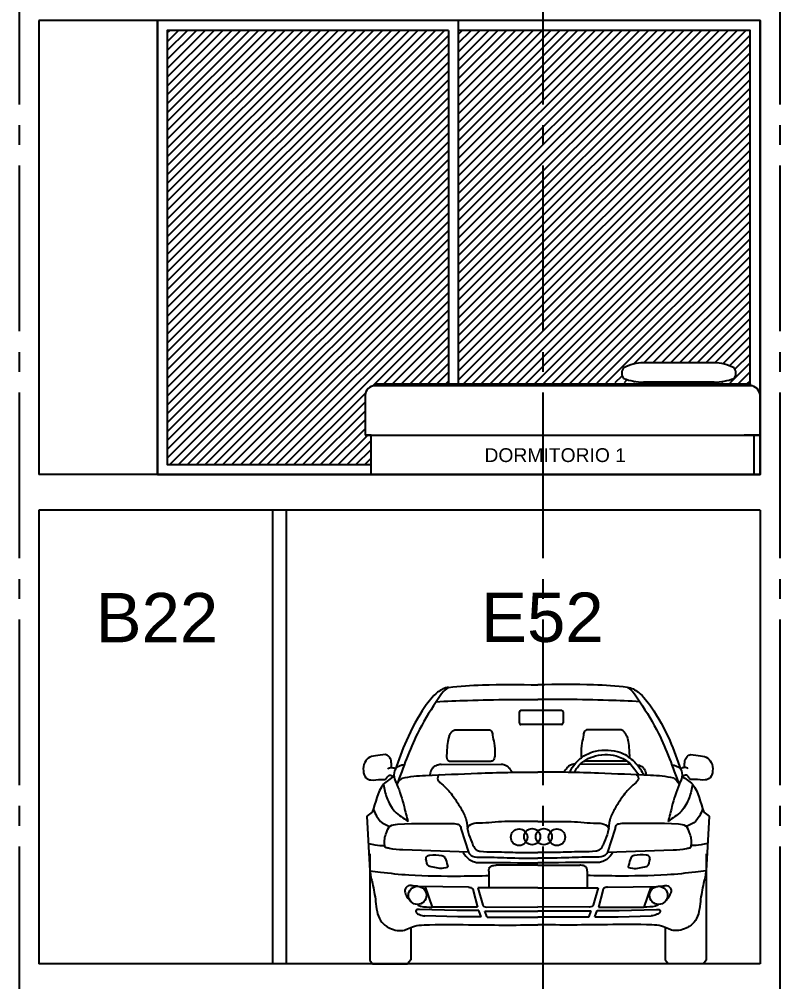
# Model space of a CAD drawing. Header units: millimetres. Extents: x 1217 to 2428, y 234 to 779.
# Drawn here: x 2234.819 to 2238.671, y 377.281 to 382.158 of the extents above; entities that cross this region are included whole.
import ezdxf

# ---------------------------------------------------------------- set-up
doc = ezdxf.new("R2010")
doc.units = ezdxf.units.MM
doc.linetypes.add('ACAD_ISO04W100', pattern=[30, 24, -3, 0, -3])
doc.layers.get('0').update_dxf_attribs({"lineweight": 5})
for name, color, linetype in [('0.1', 251, 'Continuous'), ('0.2', 2, 'Continuous'), ('0.3', 6, 'Continuous'), ('Ejes', 8, 'Continuous'), ('MURO', 5, 'Continuous'), ('Texto', 1, 'Continuous')]:
    doc.layers.add(name, color=color, linetype=linetype)
doc.styles.get("Standard").update_dxf_attribs({"font": 'arial.ttf'})

# ---------------------------------------------------------------- blocks, each defined once
blk = doc.blocks.new('A$C0762399E')
for p, q in [((0.79, 1.2212), (0.79, 1.2773)), ((0.7979, 1.2853), (1.0031, 1.2853)), ((1.011, 1.2773), (1.011, 1.2212)), ((0.4671, 1.1872), (0.6211, 1.1872)), ((1.0031, 1.2132), (0.7979, 1.2132)), ((1.3016, 1.1872), (1.1475, 1.1872)), ((0.4502, 1.0274), (0.6479, 1.0274)), ((1.3185, 1.0274), (1.1208, 1.0274)), ((0.3932, 1.0102), (0.6977, 1.013)), ((1.3555, 1.0104), (1.0987, 1.0127)), ((0.0444, 0.7695), (0.0178, 0.7484)), ((0.0178, 0.7484), (0.0332, 0.4714)), ((1.7243, 0.7695), (1.7508, 0.7484)), ((1.7508, 0.7484), (1.7355, 0.4714)), ((0.4953, 0.6806), (0.5318, 0.5668)), ((1.2734, 0.6806), (1.2369, 0.5668)), ((0.0332, 0.5583), (0.0332, 0.0195)), ((0.5318, 0.5668), (0.1989, 0.5781)), ((1.2369, 0.5668), (1.5697, 0.5781)), ((1.7355, 0.5583), (1.7355, 0.0195)), ((0.8843, 0.5002), (0.6722, 0.5002)), ((0.8843, 0.5002), (1.0964, 0.5002)), ((0.6348, 0.4709), (0.6348, 0.3866)), ((1.1339, 0.4709), (1.1339, 0.3866)), ((0.4019, 0.3905), (0.2773, 0.3933)), ((0.3127, 0.3904), (0.348, 0.2887)), ((0.5318, 0.389), (0.4019, 0.3905)), ((1.2369, 0.389), (1.3667, 0.3905)), ((1.3667, 0.3905), (1.4914, 0.3933)), ((1.456, 0.3904), (1.4207, 0.2887)), ((0.5562, 0.3717), (0.5781, 0.2887)), ((0.8843, 0.3866), (0.5796, 0.3866)), ((0.5796, 0.3866), (0.605, 0.2986)), ((0.8843, 0.3866), (1.1891, 0.3866)), ((1.1891, 0.3866), (1.1636, 0.2986)), ((1.2125, 0.3717), (1.1906, 0.2887)), ((0.473, 0.2717), (0.2838, 0.276)), ((0.4785, 0.2397), (0.3112, 0.2439)), ((0.5781, 0.2887), (0.348, 0.2887)), ((0.585, 0.2717), (0.473, 0.2717)), ((0.5957, 0.2397), (0.585, 0.2717)), ((0.6153, 0.2684), (0.8843, 0.2684)), ((0.6264, 0.2373), (0.6153, 0.2684)), ((0.6237, 0.2887), (0.8843, 0.2895)), ((1.145, 0.2887), (0.8843, 0.2895)), ((1.1534, 0.2684), (0.8843, 0.2684)), ((1.1422, 0.2373), (1.1534, 0.2684)), ((1.1729, 0.2397), (1.1836, 0.2717)), ((1.1836, 0.2717), (1.2957, 0.2717)), ((1.1906, 0.2887), (1.4207, 0.2887)), ((1.2901, 0.2397), (1.4574, 0.2439)), ((1.2957, 0.2717), (1.4849, 0.276)), ((0.5957, 0.2397), (0.4785, 0.2397)), ((0.6264, 0.2373), (0.8843, 0.2373)), ((1.1422, 0.2373), (0.8843, 0.2373)), ((1.1729, 0.2397), (1.2901, 0.2397)), ((0.2405, 0.1856), (0.2405, 0.021)), ((1.5282, 0.1856), (1.5282, 0.021)), ((0.0332, 0.0195), (0.0456, 0)), ((0.0456, 0), (0.2228, 0)), ((0.2405, 0.021), (0.2228, 0)), ((1.5282, 0.021), (1.5459, 0)), ((1.7231, 0), (1.5459, 0)), ((1.7355, 0.0195), (1.7231, 0))]:
    blk.add_line(p, q)
for centre, major_axis, start_param, end_param in [((0.7979, 1.2773), (0, 0.00801), 0, 1.570796), ((1.0031, 1.2773), (0, 0.00801), -1.570796, 0), ((0.7979, 1.2212), (0, 0.00801), 1.570796, 3.141593), ((1.0031, 1.2212), (0, 0.00801), 3.141593, 4.712389), ((0.7888, 0.6422), (0, 0.0423), 4.712389, 10.995574), ((0.8548, 0.6451), (0, 0.0413), 4.712389, 10.995574), ((0.9139, 0.6451), (0, 0.0413), 4.712389, 10.995574), ((0.9799, 0.6422), (0, 0.0423), 4.712389, 10.995574), ((0.2736, 0.3476), (0, 0.0461), -1.570796, 4.712389), ((1.4951, 0.3476), (0, 0.0461), -1.570796, 4.712389)]:
    blk.add_ellipse(centre, major_axis=major_axis, ratio=0.985583, start_param=start_param, end_param=end_param)
for points, knots in [([(0.4311, 1.4012), (0.4879, 1.408), (0.639, 1.4187), (0.7904, 1.415), (0.8843, 1.415)], [0, 0, 0, 0, 0.1718014, 0.4537492, 0.4537492, 0.4537492, 0.4537492]), ([(1.3376, 1.4012), (1.2807, 1.408), (1.1296, 1.4187), (0.9783, 1.415), (0.8843, 1.415)], [0, 0, 0, 0, 0.1718014, 0.4537492, 0.4537492, 0.4537492, 0.4537492]), ([(0.4311, 1.4012), (0.411, 1.4007), (0.3619, 1.3714), (0.2907, 1.2782), (0.2183, 1.1445), (0.178, 1.0337), (0.1611, 0.9836)], [0, 0, 0, 0, 0.0601891, 0.1576359, 0.3505039, 0.5068541, 0.5068541, 0.5068541, 0.5068541]), ([(0.4311, 1.4012), (0.4038, 1.3845), (0.3503, 1.3018), (0.253, 1.1451), (0.2022, 0.9963), (0.1696, 0.9096)], [0, 0, 0, 0, 0.0954655, 0.2803949, 0.5547771, 0.5547771, 0.5547771, 0.5547771]), ([(1.3376, 1.4012), (1.3577, 1.4007), (1.4067, 1.3714), (1.478, 1.2782), (1.5504, 1.1445), (1.5907, 1.0337), (1.6075, 0.9836)], [0, 0, 0, 0, 0.0601891, 0.1576359, 0.3505039, 0.5068541, 0.5068541, 0.5068541, 0.5068541]), ([(1.3376, 1.4012), (1.3649, 1.3845), (1.4184, 1.3018), (1.5157, 1.1451), (1.5664, 0.9963), (1.5991, 0.9096)], [0, 0, 0, 0, 0.0954655, 0.2803949, 0.5547771, 0.5547771, 0.5547771, 0.5547771]), ([(0.3679, 1.3286), (0.4211, 1.3331), (0.5448, 1.3359), (0.7169, 1.3414), (0.8358, 1.3393), (0.8843, 1.3393)], [0, 0, 0, 0, 0.1602553, 0.3709574, 0.5166785, 0.5166785, 0.5166785, 0.5166785]), ([(1.4008, 1.3286), (1.3476, 1.3331), (1.2239, 1.3359), (1.0517, 1.3414), (0.9329, 1.3393), (0.8843, 1.3393)], [0, 0, 0, 0, 0.1602553, 0.3709574, 0.5166785, 0.5166785, 0.5166785, 0.5166785]), ([(0.4341, 1.1538), (0.4363, 1.1584), (0.4411, 1.1687), (0.4522, 1.1804), (0.4622, 1.187), (0.4671, 1.1872)], [0, 0, 0, 0, 0.01512727, 0.03338977, 0.04812819, 0.04812819, 0.04812819, 0.04812819]), ([(0.6211, 1.1872), (0.6271, 1.1869), (0.6371, 1.1886), (0.6527, 1.179), (0.6539, 1.1521), (0.6651, 1.1143), (0.6668, 1.0718), (0.6644, 1.0385), (0.653, 1.0273), (0.6479, 1.0274)], [0, 0, 0, 0, 0.017833, 0.0294408, 0.0497292, 0.0905574, 0.1493816, 0.1731214, 0.1884376, 0.1884376, 0.1884376, 0.1884376]), ([(1.1475, 1.1872), (1.1416, 1.1869), (1.1315, 1.1886), (1.1159, 1.179), (1.1148, 1.1521), (1.1035, 1.1143), (1.102, 1.075), (1.1035, 1.0502), (1.1046, 1.0455)], [0, 0, 0, 0, 0.45179, 0.745869, 1.259863, 2.294225, 3.784505, 4.146199, 4.146199, 4.146199, 4.146199]), ([(1.3345, 1.1538), (1.3324, 1.1584), (1.3276, 1.1687), (1.3165, 1.1804), (1.3065, 1.187), (1.3016, 1.1872)], [0, 0, 0, 0, 0.01512727, 0.03338977, 0.04812819, 0.04812819, 0.04812819, 0.04812819]), ([(0.4341, 1.1538), (0.4302, 1.142), (0.4228, 1.1155), (0.4244, 1.0782), (0.4188, 1.0483), (0.4272, 1.0319), (0.4379, 1.0257), (0.4457, 1.0273), (0.4502, 1.0274)], [0, 0, 0, 0, 0.036683, 0.0803571, 0.1106049, 0.1229673, 0.1321338, 0.145492, 0.145492, 0.145492, 0.145492]), ([(1.3345, 1.1538), (1.3384, 1.142), (1.3459, 1.1155), (1.3443, 1.0795), (1.3486, 1.0552), (1.347, 1.0465)], [0, 0, 0, 0, 0.929344, 2.035806, 2.7062, 2.7062, 2.7062, 2.7062]), ([(1.0461, 0.9762), (1.0543, 0.9886), (1.0723, 1.0192), (1.1158, 1.0571), (1.175, 1.0824), (1.2385, 1.0856), (1.3058, 1.0755), (1.3622, 1.0384), (1.3996, 0.9948), (1.4151, 0.9672), (1.4202, 0.9567)], [0, 0, 0, 0, 1.111135, 2.660995, 4.257463, 5.907866, 7.430432, 9.359443, 10.85602, 11.72811, 11.72811, 11.72811, 11.72811]), ([(0.1429, 0.995), (0.1428, 1.0017), (0.1411, 1.0173), (0.1396, 1.0413), (0.1143, 1.0672), (0.0744, 1.0539), (0.0315, 1.0538), (0.0017, 1.02), (-0.0031, 0.9808), (0.0063, 0.9421), (0.0465, 0.9268), (0.0779, 0.9389), (0.1161, 0.9315), (0.122, 0.9552), (0.1424, 0.9581), (0.1503, 0.9488), (0.1555, 0.948)], [0, 0, 0, 0, 0.0196918, 0.0469339, 0.0687702, 0.1165404, 0.1581289, 0.1948659, 0.237537, 0.2735027, 0.3011615, 0.3532, 0.3786345, 0.3957657, 0.4128505, 0.428549, 0.428549, 0.428549, 0.428549]), ([(1.068, 0.9701), (1.0731, 0.9789), (1.0857, 1.0016), (1.1172, 1.0308), (1.1651, 1.0536), (1.2209, 1.0648), (1.2738, 1.0589), (1.3153, 1.0414), (1.3502, 1.0201), (1.3727, 0.9879), (1.3878, 0.9671), (1.394, 0.958)], [0.643017, 0.643017, 0.643017, 0.643017, 1.402629, 2.583728, 3.813932, 5.389278, 6.848739, 7.774605, 8.80308, 9.884391, 10.707911, 10.707911, 10.707911, 10.707911]), ([(1.3351, 1.0286), (1.3341, 1.0281), (1.3288, 1.0261), (1.323, 1.0273), (1.3185, 1.0274)], [3.2602864, 3.2602864, 3.2602864, 3.2602864, 3.347542, 3.6859629, 3.6859629, 3.6859629, 3.6859629]), ([(1.6258, 0.995), (1.6259, 1.0017), (1.6276, 1.0173), (1.6291, 1.0413), (1.6544, 1.0672), (1.6943, 1.0539), (1.7372, 1.0538), (1.767, 1.02), (1.7718, 0.9808), (1.7624, 0.9421), (1.7222, 0.9268), (1.6908, 0.9389), (1.6526, 0.9315), (1.6467, 0.9552), (1.6263, 0.9581), (1.6183, 0.9488), (1.6132, 0.948)], [0, 0, 0, 0, 0.0196918, 0.0469339, 0.0687702, 0.1165404, 0.1581289, 0.1948659, 0.237537, 0.2735027, 0.3011615, 0.3532, 0.3786345, 0.3957657, 0.4128505, 0.428549, 0.428549, 0.428549, 0.428549]), ([(0.1232, 0.9893), (0.1276, 0.9946), (0.1437, 0.9964), (0.1572, 0.9926), (0.1627, 0.9881)], [0, 0, 0, 0, 0.02044679, 0.04135512, 0.04135512, 0.04135512, 0.04135512]), ([(0.2061, 1.0078), (0.1902, 1.0083), (0.1569, 0.9953), (0.1507, 0.9462), (0.1645, 0.9223), (0.1696, 0.9096)], [0, 0, 0, 0, 0.047564, 0.0877206, 0.1283319, 0.1283319, 0.1283319, 0.1283319]), ([(0.3932, 1.0102), (0.3859, 1.0102), (0.372, 1.0078), (0.3545, 0.9991), (0.3447, 0.9855), (0.339, 0.9715), (0.3368, 0.9616), (0.3358, 0.9562)], [0, 0, 0, 0, 0.548928, 1.06378, 1.433579, 1.776931, 2.192959, 2.192959, 2.192959, 2.192959]), ([(0.6977, 1.013), (0.7022, 1.013), (0.7123, 1.0116), (0.7265, 1.0049), (0.7408, 0.9905), (0.7493, 0.9787), (0.7547, 0.9712)], [0, 0, 0, 0, 0.34141, 0.765221, 1.164188, 1.85785, 1.85785, 1.85785, 1.85785]), ([(1.0709, 1.013), (1.0665, 1.013), (1.0563, 1.0116), (1.0421, 1.0049), (1.0279, 0.9905), (1.0193, 0.9787), (1.014, 0.9712)], [0, 0, 0, 0, 0.34141, 0.765221, 1.164188, 1.85785, 1.85785, 1.85785, 1.85785]), ([(1.3863, 1.0093), (1.3899, 1.0087), (1.4001, 1.0061), (1.4142, 0.9991), (1.4239, 0.9855), (1.4296, 0.9715), (1.4319, 0.9616), (1.4329, 0.9562)], [0.275756, 0.275756, 0.275756, 0.275756, 0.548928, 1.06378, 1.433579, 1.776931, 2.192959, 2.192959, 2.192959, 2.192959]), ([(1.5626, 1.0078), (1.5784, 1.0083), (1.6117, 0.9953), (1.618, 0.9462), (1.6041, 0.9223), (1.5991, 0.9096)], [0, 0, 0, 0, 0.047564, 0.0877206, 0.1283319, 0.1283319, 0.1283319, 0.1283319]), ([(1.6455, 0.9893), (1.6411, 0.9946), (1.625, 0.9964), (1.6114, 0.9926), (1.606, 0.9881)], [0, 0, 0, 0, 0.02044679, 0.04135512, 0.04135512, 0.04135512, 0.04135512]), ([(0.1551, 0.9481), (0.1353, 0.9393), (0.0717, 0.8971), (0.0629, 0.8168), (0.0444, 0.7695)], [0, 0, 0, 0, 0.0647936, 0.2151508, 0.2151508, 0.2151508, 0.2151508]), ([(0.1962, 0.9409), (0.2345, 0.9514), (0.3633, 0.9574), (0.5918, 0.9682), (0.7823, 0.9723), (0.8843, 0.9723)], [0, 0, 0, 0, 0.118801, 0.3830667, 0.6892102, 0.6892102, 0.6892102, 0.6892102]), ([(0.3857, 0.9585), (0.3789, 0.9598), (0.3716, 0.9358), (0.3915, 0.9147), (0.4289, 0.8863), (0.4636, 0.8378), (0.4969, 0.7841), (0.5259, 0.7302), (0.5257, 0.6699), (0.5461, 0.6238), (0.5585, 0.5921), (0.5739, 0.5747), (0.6081, 0.5676), (0.6734, 0.5694), (0.7711, 0.5648), (0.8464, 0.5641), (0.8843, 0.5641)], [0, 0, 0, 0, 0.0207783, 0.0434063, 0.086193, 0.1600623, 0.2180782, 0.2752155, 0.3377244, 0.3914301, 0.422808, 0.438689, 0.4577892, 0.5238556, 0.6362427, 0.7500368, 0.7500368, 0.7500368, 0.7500368]), ([(1.5724, 0.9409), (1.5342, 0.9514), (1.4053, 0.9574), (1.1768, 0.9682), (0.9864, 0.9723), (0.8843, 0.9723)], [0, 0, 0, 0, 0.118801, 0.3830667, 0.6892102, 0.6892102, 0.6892102, 0.6892102]), ([(1.3829, 0.9585), (1.3897, 0.9598), (1.397, 0.9358), (1.3772, 0.9147), (1.3398, 0.8863), (1.3051, 0.8378), (1.2717, 0.7841), (1.2427, 0.7302), (1.2429, 0.6699), (1.2226, 0.6238), (1.2101, 0.5921), (1.1948, 0.5747), (1.1605, 0.5676), (1.0953, 0.5694), (0.9976, 0.5648), (0.9223, 0.5641), (0.8843, 0.5641)], [0, 0, 0, 0, 0.0207783, 0.0434063, 0.086193, 0.1600623, 0.2180782, 0.2752155, 0.3377244, 0.3914301, 0.422808, 0.438689, 0.4577892, 0.5238556, 0.6362427, 0.7500368, 0.7500368, 0.7500368, 0.7500368]), ([(1.6136, 0.9481), (1.6333, 0.9393), (1.6969, 0.8971), (1.7058, 0.8168), (1.7243, 0.7695)], [0, 0, 0, 0, 0.0647936, 0.2151508, 0.2151508, 0.2151508, 0.2151508]), ([(0.102, 0.9104), (0.1052, 0.8872), (0.1169, 0.8388), (0.1538, 0.7664), (0.2028, 0.7392), (0.2256, 0.7225)], [0, 0, 0, 0, 0.0694197, 0.1474029, 0.2316362, 0.2316362, 0.2316362, 0.2316362]), ([(0.1696, 0.9096), (0.1844, 0.8734), (0.2045, 0.8112), (0.2173, 0.7472), (0.2256, 0.7225)], [0, 0, 0, 0, 0.1158529, 0.1927663, 0.1927663, 0.1927663, 0.1927663]), ([(1.6667, 0.9104), (1.6634, 0.8872), (1.6518, 0.8388), (1.6149, 0.7664), (1.5658, 0.7392), (1.5431, 0.7225)], [0, 0, 0, 0, 0.0694197, 0.1474029, 0.2316362, 0.2316362, 0.2316362, 0.2316362]), ([(1.5991, 0.9096), (1.5843, 0.8734), (1.5642, 0.8112), (1.5514, 0.7472), (1.5431, 0.7225)], [0, 0, 0, 0, 0.1158529, 0.1927663, 0.1927663, 0.1927663, 0.1927663]), ([(0.0496, 0.7837), (0.0554, 0.7724), (0.0665, 0.7473), (0.0923, 0.7119), (0.1213, 0.701), (0.1357, 0.6983)], [0, 0, 0, 0, 0.0378212, 0.0816698, 0.12574, 0.12574, 0.12574, 0.12574]), ([(1.7191, 0.7837), (1.7132, 0.7724), (1.7022, 0.7473), (1.6764, 0.7119), (1.6474, 0.701), (1.633, 0.6983)], [0, 0, 0, 0, 0.0378212, 0.0816698, 0.12574, 0.12574, 0.12574, 0.12574]), ([(0.1147, 0.5881), (0.1099, 0.5887), (0.1026, 0.623), (0.1115, 0.6548), (0.1314, 0.7044), (0.2573, 0.7151), (0.3645, 0.7108), (0.47, 0.7123), (0.4927, 0.7023), (0.493, 0.6878), (0.4953, 0.6806)], [0, 0, 0, 0, 0.014448, 0.0781418, 0.1164324, 0.1541273, 0.4266135, 0.4576375, 0.4720932, 0.4942785, 0.4942785, 0.4942785, 0.4942785]), ([(0.8843, 0.7214), (0.8282, 0.7214), (0.7301, 0.7259), (0.6166, 0.7131), (0.5535, 0.7134), (0.5258, 0.6967), (0.5262, 0.6851)], [0, 0, 0, 0, 0.1685572, 0.2965898, 0.3335188, 0.3679152, 0.3679152, 0.3679152, 0.3679152]), ([(0.8843, 0.7214), (0.9405, 0.7214), (1.0386, 0.7259), (1.1521, 0.7131), (1.2151, 0.7134), (1.2429, 0.6967), (1.2425, 0.6851)], [0, 0, 0, 0, 0.1685572, 0.2965898, 0.3335188, 0.3679152, 0.3679152, 0.3679152, 0.3679152]), ([(1.654, 0.5881), (1.6588, 0.5887), (1.6661, 0.623), (1.6571, 0.6548), (1.6373, 0.7044), (1.5113, 0.7151), (1.4042, 0.7108), (1.2986, 0.7123), (1.276, 0.7023), (1.2757, 0.6878), (1.2734, 0.6806)], [0, 0, 0, 0, 0.014448, 0.0781418, 0.1164324, 0.1541273, 0.4266135, 0.4576375, 0.4720932, 0.4942785, 0.4942785, 0.4942785, 0.4942785]), ([(0.0255, 0.6099), (0.0364, 0.6074), (0.0635, 0.6025), (0.0913, 0.5996), (0.1077, 0.6009)], [0, 0, 0, 0, 0.03352122, 0.08275528, 0.08275528, 0.08275528, 0.08275528]), ([(0.1989, 0.5781), (0.1764, 0.5789), (0.148, 0.5804), (0.1204, 0.5881), (0.1147, 0.5881)], [0, 0, 0, 0, 0.06777526, 0.08486003, 0.08486003, 0.08486003, 0.08486003]), ([(1.5697, 0.5781), (1.5923, 0.5789), (1.6207, 0.5804), (1.6483, 0.5881), (1.654, 0.5881)], [0, 0, 0, 0, 0.06777526, 0.08486003, 0.08486003, 0.08486003, 0.08486003]), ([(1.7431, 0.6099), (1.7322, 0.6074), (1.7051, 0.6025), (1.6774, 0.5996), (1.661, 0.6009)], [0, 0, 0, 0, 0.03352122, 0.08275528, 0.08275528, 0.08275528, 0.08275528]), ([(0.3183, 0.5326), (0.3162, 0.5364), (0.3204, 0.5491), (0.3524, 0.5533), (0.3801, 0.5537), (0.4087, 0.5471), (0.4187, 0.5277), (0.4217, 0.5114), (0.4299, 0.4912), (0.391, 0.4777), (0.3655, 0.491), (0.3204, 0.495), (0.3198, 0.5197), (0.3169, 0.5326)], [0, 0, 0, 0, 0.0129354, 0.0293715, 0.0897771, 0.1017748, 0.111895, 0.1505002, 0.1562851, 0.1695305, 0.2427746, 0.2557219, 0.2948095, 0.2948095, 0.2948095, 0.2948095]), ([(0.5051, 0.5655), (0.5124, 0.5515), (0.5298, 0.5312), (0.5666, 0.513), (0.6859, 0.5173), (0.7916, 0.512), (0.8843, 0.512)], [0, 0, 0, 0, 0.0467422, 0.0762625, 0.1198892, 0.3979985, 0.3979985, 0.3979985, 0.3979985]), ([(0.5318, 0.5668), (0.535, 0.5576), (0.5572, 0.5408), (0.6262, 0.5421), (0.7362, 0.5378), (0.8324, 0.5357), (0.8843, 0.5357)], [0, 0, 0, 0, 0.0286932, 0.0725899, 0.2046333, 0.3605748, 0.3605748, 0.3605748, 0.3605748]), ([(1.2369, 0.5668), (1.2337, 0.5576), (1.2115, 0.5408), (1.1424, 0.5421), (1.0325, 0.5378), (0.9363, 0.5357), (0.8843, 0.5357)], [0, 0, 0, 0, 0.0286932, 0.0725899, 0.2046333, 0.3605748, 0.3605748, 0.3605748, 0.3605748]), ([(1.2636, 0.5655), (1.2563, 0.5515), (1.2388, 0.5312), (1.202, 0.513), (1.0827, 0.5173), (0.977, 0.512), (0.8843, 0.512)], [0, 0, 0, 0, 0.0467422, 0.0762625, 0.1198892, 0.3979985, 0.3979985, 0.3979985, 0.3979985]), ([(1.4504, 0.5326), (1.4524, 0.5364), (1.4483, 0.5491), (1.4163, 0.5533), (1.3886, 0.5537), (1.3599, 0.5471), (1.3499, 0.5277), (1.3469, 0.5114), (1.3388, 0.4912), (1.3777, 0.4777), (1.4032, 0.491), (1.4482, 0.495), (1.4489, 0.5197), (1.4518, 0.5326)], [0, 0, 0, 0, 0.0129354, 0.0293715, 0.0897771, 0.1017748, 0.111895, 0.1505002, 0.1562851, 0.1695305, 0.2427746, 0.2557219, 0.2948095, 0.2948095, 0.2948095, 0.2948095]), ([(0.6348, 0.4709), (0.6348, 0.4754), (0.6352, 0.4867), (0.6509, 0.4998), (0.6648, 0.5002), (0.6722, 0.5002)], [0, 0, 0, 0, 0.01314212, 0.03156243, 0.05389012, 0.05389012, 0.05389012, 0.05389012]), ([(1.1339, 0.4709), (1.1339, 0.4754), (1.1335, 0.4867), (1.1178, 0.4998), (1.1039, 0.5002), (1.0964, 0.5002)], [0, 0, 0, 0, 0.01314212, 0.03156243, 0.05389012, 0.05389012, 0.05389012, 0.05389012]), ([(0.0332, 0.4714), (0.035, 0.4501), (0.049, 0.3992), (0.0637, 0.3164), (0.0694, 0.232), (0.1107, 0.1935), (0.1501, 0.1719), (0.1903, 0.1634), (0.2295, 0.1812), (0.2612, 0.195), (0.3665, 0.2015), (0.5743, 0.1983), (0.7672, 0.1961), (0.8843, 0.1991)], [0, 0, 0, 0, 0.063049, 0.154497, 0.253624, 0.296431, 0.314931, 0.3893, 0.405203, 0.443052, 0.492142, 0.718098, 1.069536, 1.069536, 1.069536, 1.069536]), ([(0.0332, 0.4714), (0.0511, 0.4704), (0.1164, 0.4614), (0.2687, 0.4458), (0.4532, 0.4452), (0.5894, 0.4464), (0.6385, 0.4486)], [0, 0, 0, 0, 0.0536615, 0.1975957, 0.4588745, 0.6063632, 0.6063632, 0.6063632, 0.6063632]), ([(1.7355, 0.4714), (1.7337, 0.4501), (1.7197, 0.3992), (1.7049, 0.3164), (1.6992, 0.232), (1.658, 0.1935), (1.6186, 0.1719), (1.5783, 0.1634), (1.5392, 0.1812), (1.5074, 0.195), (1.4022, 0.2015), (1.1943, 0.1983), (1.0014, 0.1961), (0.8843, 0.1991)], [0, 0, 0, 0, 0.063049, 0.154497, 0.253624, 0.296431, 0.314931, 0.3893, 0.405203, 0.443052, 0.492142, 0.718098, 1.069536, 1.069536, 1.069536, 1.069536]), ([(1.7355, 0.4714), (1.7176, 0.4704), (1.6523, 0.4614), (1.5, 0.4458), (1.3155, 0.4452), (1.1793, 0.4464), (1.1302, 0.4486)], [0, 0, 0, 0, 0.0536615, 0.1975957, 0.4588745, 0.6063632, 0.6063632, 0.6063632, 0.6063632]), ([(0.2736, 0.3937), (0.2658, 0.3938), (0.2522, 0.3933), (0.2339, 0.4009), (0.2201, 0.3914), (0.2067, 0.378), (0.213, 0.3541), (0.224, 0.3348), (0.2342, 0.3238), (0.2387, 0.3189)], [0, 0, 0, 0, 0.0233017, 0.0411942, 0.0538862, 0.0707293, 0.0936668, 0.1182238, 0.137989, 0.137989, 0.137989, 0.137989]), ([(1.4951, 0.3937), (1.5029, 0.3938), (1.5164, 0.3933), (1.5348, 0.4009), (1.5486, 0.3914), (1.5619, 0.378), (1.5557, 0.3541), (1.5447, 0.3348), (1.5345, 0.3238), (1.53, 0.3189)], [0, 0, 0, 0, 0.0233017, 0.0411942, 0.0538862, 0.0707293, 0.0936668, 0.1182238, 0.137989, 0.137989, 0.137989, 0.137989]), ([(0.5318, 0.389), (0.5378, 0.389), (0.5505, 0.3883), (0.5549, 0.3765), (0.5562, 0.3717)], [0, 0, 0, 0, 0.01790018, 0.03266252, 0.03266252, 0.03266252, 0.03266252]), ([(1.2369, 0.389), (1.2309, 0.389), (1.2182, 0.3883), (1.2137, 0.3765), (1.2125, 0.3717)], [0, 0, 0, 0, 0.01790018, 0.03266252, 0.03266252, 0.03266252, 0.03266252]), ([(0.2736, 0.3015), (0.2782, 0.2976), (0.3024, 0.2869), (0.3285, 0.2887), (0.348, 0.2887)], [0, 0, 0, 0, 0.01814875, 0.07653035, 0.07653035, 0.07653035, 0.07653035]), ([(0.605, 0.2986), (0.606, 0.2955), (0.6106, 0.288), (0.6193, 0.2887), (0.6237, 0.2887)], [0, 0, 0, 0, 0.00967169, 0.02282663, 0.02282663, 0.02282663, 0.02282663]), ([(1.1636, 0.2986), (1.1627, 0.2955), (1.158, 0.288), (1.1494, 0.2887), (1.145, 0.2887)], [0, 0, 0, 0, 0.00967169, 0.02282663, 0.02282663, 0.02282663, 0.02282663]), ([(1.4951, 0.3015), (1.4905, 0.2976), (1.4663, 0.2869), (1.4401, 0.2887), (1.4207, 0.2887)], [0, 0, 0, 0, 0.01814875, 0.07653035, 0.07653035, 0.07653035, 0.07653035]), ([(0.2838, 0.276), (0.2793, 0.276), (0.2707, 0.2789), (0.2644, 0.2684), (0.2674, 0.2614), (0.2731, 0.2542), (0.2891, 0.2493), (0.3022, 0.244), (0.3112, 0.2439)], [0, 0, 0, 0, 0.01349606, 0.02266249, 0.0285403, 0.03514669, 0.04950226, 0.07679962, 0.07679962, 0.07679962, 0.07679962]), ([(1.4849, 0.276), (1.4894, 0.276), (1.498, 0.2789), (1.5043, 0.2684), (1.5012, 0.2614), (1.4956, 0.2542), (1.4795, 0.2493), (1.4665, 0.244), (1.4574, 0.2439)], [0, 0, 0, 0, 0.01349606, 0.02266249, 0.0285403, 0.03514669, 0.04950226, 0.07679962, 0.07679962, 0.07679962, 0.07679962])]:
    blk.add_open_spline(points, degree=3, knots=knots)
for points in [[(1.1174, 1.028), (1.1185, 1.0276), (1.1196, 1.0274), (1.1208, 1.0274)], [(0.1962, 0.9409), (0.1839, 0.9351), (0.1747, 0.9224), (0.1696, 0.9096)], [(1.5724, 0.9409), (1.5848, 0.9351), (1.594, 0.9224), (1.5991, 0.9096)]]:
    blk.add_open_spline(points, degree=3)

msp = doc.modelspace()

# ---------------------------------------------------------------- hatches: boundary and pattern name
at = {"layer": '0.1', "ltscale": 3}
h = msp.add_hatch(dxfattribs=at)
h.set_pattern_fill('ANSI31', color=256, scale=0.01)
h.paths.add_polyline_path([(2236.99257, 382.10099), (2235.56854, 382.10099), (2235.56854, 379.90099), (2236.60109, 379.90099), (2236.60109, 380.05099), (2236.57109, 380.05099), (2236.57109, 380.25099, -0.4142945), (2236.62111, 380.30099), (2236.62109, 380.31099), (2236.99257, 380.31099)])
h.paths.add_polyline_path([(2237.47067, 382.10099), (2237.04257, 382.10099), (2237.04257, 380.31099), (2237.47067, 380.31099)])
h.paths.add_polyline_path([(2238.52109, 382.10099), (2237.47067, 382.10099), (2237.47067, 380.31099), (2237.98109, 380.31948, -0.0910283), (2237.88014, 380.33802, -0.340832), (2237.88014, 380.3911, -0.1255988), (2237.98109, 380.41687), (2238.33854, 380.41687, -0.1255988), (2238.43949, 380.3911, -0.340832), (2238.43949, 380.33802, -0.0910283), (2238.33854, 380.31948), (2238.52109, 380.31099)])

# ---------------------------------------------------------------- linework, layer by layer
at = {"layer": '0.1', "linetype": 'ByBlock'}
for p, q in [((2236.62109, 380.31099, 0), (2238.52111, 380.31099, 0)), ((2238.5211, 380.30099, 0), (2236.62111, 380.30099, 0)), ((2236.57109, 380.25099, 0), (2236.57109, 380.05099, 0)), ((2238.57109, 380.25099, 0), (2238.57109, 380.05099, 0)), ((2236.57109, 380.05099, 0), (2236.65109, 380.05099, 0)), ((2236.60109, 380.05099, 0), (2236.57109, 380.05099, 0)), ((2236.60109, 380.05099, 0), (2238.57109, 380.05099, 0)), ((2236.60109, 379.85099, 0), (2236.60109, 380.05099, 0)), ((2238.57109, 380.05099, 0), (2238.49109, 380.05099, 0)), ((2238.54109, 380.05099, 0), (2238.57109, 380.05099, 0)), ((2238.54109, 379.85099, 0), (2238.54109, 380.05099, 0))]:
    msp.add_line(p, q, dxfattribs=at)
at = {"layer": '0.1', "ltscale": 3, "elevation": 0}
msp.add_lwpolyline([(2235.51854, 379.85099), (2238.57109, 379.85099), (2238.57109, 382.15099), (2235.51854, 382.15099)], close=True, dxfattribs=at)
for points in [[(2237.04257, 382.15099), (2237.04257, 380.31099)], [(2236.99257, 382.10099), (2235.56854, 382.10099), (2235.56854, 379.90099), (2236.60109, 379.90099)], [(2236.99257, 382.10099), (2236.99257, 380.31099)], [(2238.52109, 380.30099), (2238.52109, 382.10099), (2237.04257, 382.10099)]]:
    msp.add_lwpolyline(points, dxfattribs=at)
at = {"layer": '0.1', "elevation": 0}
for points in [[(2238.33854, 380.41687), (2237.98109, 380.41687)], [(2238.33854, 380.31948), (2237.98109, 380.31948)]]:
    msp.add_lwpolyline(points, dxfattribs=at)
at = {"layer": '0.1', "linetype": 'ByBlock', "elevation": 0}
for points in [[(2236.62109, 380.31099), (2236.62111, 380.30099)], [(2238.52111, 380.31099), (2238.52109, 380.30099)]]:
    msp.add_lwpolyline(points, dxfattribs=at)
at = {"layer": '0.1'}
for centre, radius, start, end in [((2237.98109, 380.20621, 0), 0.21066, 90, 118.63518), ((2237.91455, 380.36456, 0), 0.04346, 142.3585, 217.6415), ((2237.98109, 380.60371, 0), 0.28423, 249.1952, 270)]:
    msp.add_arc(centre, radius, start, end, dxfattribs=at)
at = {"layer": '0.1', "linetype": 'ByBlock'}
for centre, radius, start, end in [((2238.33854, 380.20621, 0), 0.21066, 61.36482, 90), ((2238.40508, 380.36456, 0), 0.04346, 322.3585, 37.6415), ((2236.62109, 380.25099, 0), 0.05, 90, 180), ((2238.33854, 380.60371, 0), 0.28423, 270, 290.8048), ((2238.52109, 380.25099, 0), 0.05, 0, 90)]:
    msp.add_arc(centre, radius, start, end, dxfattribs=at)
at = {"layer": '0.2', "ltscale": 3, "elevation": 0}
msp.add_lwpolyline([(2235.51854, 379.85099), (2235.51854, 382.15099)], dxfattribs=at)
at = {"layer": '0.3', "ltscale": 3, "elevation": 0}
for points in [[(2236.10108, 379.67099), (2236.10108, 377.37099)], [(2236.17108, 379.67099), (2236.17108, 377.37099)]]:
    msp.add_lwpolyline(points, dxfattribs=at)
at = {"layer": 'Ejes', "linetype": 'ACAD_ISO04W100', "ltscale": 0.035, "elevation": 0}
for points in [[(2234.81853, 400.96664), (2234.81853, 371.9866)], [(2237.47067, 400.96664), (2237.47067, 371.98569)], [(2238.67112, 400.96664), (2238.67112, 371.9866)]]:
    msp.add_lwpolyline(points, dxfattribs=at)
at = {"layer": 'MURO', "ltscale": 3, "elevation": 0}
for points in [[(2234.91853, 382.15099), (2234.91853, 379.85099)], [(2238.57109, 382.15099), (2234.91853, 382.15099)], [(2238.57109, 382.15099), (2234.91853, 382.15099)], [(2238.57109, 382.15099), (2238.57109, 379.85099)], [(2238.57109, 379.85099), (2234.91853, 379.85099)], [(2238.57109, 379.67099), (2234.91853, 379.67099)], [(2234.91853, 379.67099), (2234.91853, 377.37099)], [(2238.57109, 379.67099), (2238.57109, 377.37099)], [(2238.57109, 377.37099), (2234.91853, 377.37099)]]:
    msp.add_lwpolyline(points, dxfattribs=at)

# ---------------------------------------------------------------- block references
at = {"layer": '0.1'}
msp.add_blockref('A$C0762399E', (2236.56213, 377.37099, 0), dxfattribs=at)

# ---------------------------------------------------------------- texts
at = {"layer": 'Texto', "attachment_point": 5}
for s, insert, char_height, width in [('DORMITORIO 1', (2237.53374, 379.94882, 0), 0.07, 1.0578524), ('B22', (2235.5159, 379.1261, 0), 0.25, 1.9772647), ('E52', (2237.46851, 379.1261, 0), 0.25, 1.9772647)]:
    msp.add_mtext(s, dxfattribs=dict(at, insert=insert, char_height=char_height, width=width))

doc.saveas('drawing.dxf')
